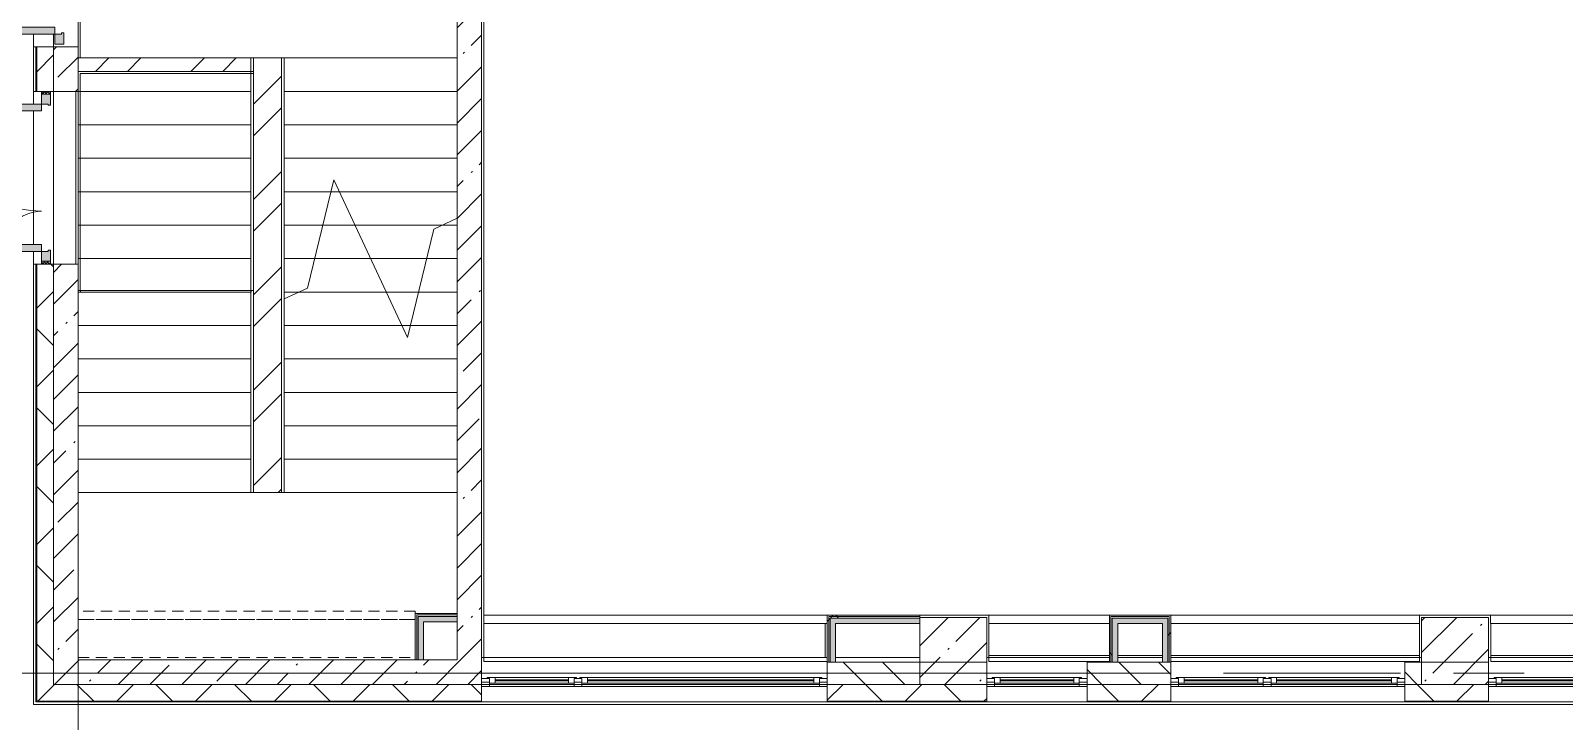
# Model space of a CAD drawing. Header units: millimetres. Extents: x 35840 to 252964, y -8553 to 29000.
# Drawn here: x 125640 to 139395, y -432 to 5765 of the extents above; entities that cross this region are included whole.
import ezdxf

# ---------------------------------------------------------------- set-up
doc = ezdxf.new("R2010")
doc.units = ezdxf.units.MM
doc.linetypes.add('200_ШТРИХ__ш1_п0_6_', pattern=[160, 100, -60])
doc.linetypes.add('Осевая', pattern=[3175, 635, -476.25, 1587.5, -476.25])
for name, color, linetype, lineweight in [('A-DETL-MBND-1', 7, '200_ШТРИХ__ш1_п0_6_', 9), ('A-GLAZ-2', 7, 'Continuous', 5), ('A-WALL', 7, 'Continuous', 9), ('A-WALL-3', 7, 'Continuous', 5), ('I-WALL-4', 7, 'Continuous', 5), ('S-COLS-1', 7, 'Continuous', 5), ('S-STRS-2', 7, 'Continuous', 5), ('S-STRS-MBND-1', 7, 'Continuous', 5), ('Оси', 7, 'Continuous', 9), ('Оси-2', 7, 'Осевая', 9)]:
    doc.layers.add(name, color=color, linetype=linetype, lineweight=lineweight)
for name, color, linetype, lineweight, true_color in [('A-DOOR-4', 7, 'Continuous', 5, 0xaaaaaa), ('A-DOOR-5', 7, 'Continuous', 5, 0xe2e2e2), ('A-DOOR-FRAM-4', 7, 'Continuous', 5, 0xaaaaaa), ('A-FLOR-1', 7, 'Continuous', 5, 0xaaaaaa), ('I-WALL-1', 7, 'Continuous', 9, 0xe7e7e7), ('I-WALL-2', 7, 'Continuous', 5, 0xe7e7e7)]:
    doc.layers.add(name, color=color, linetype=linetype, lineweight=lineweight, true_color=true_color)
pattern_1 = [(45, (125954.3, 0), (-353.5534, 353.5534), []), (135, (125954.3, 0), (-353.5534, -353.5534), [])]
pattern_2 = [(45, (125954.28, 0), (-285.123, 285.123), []), (45, (126239.4, 0), (-285.123, 285.123), [504.031, -100.806, 16.764, -84.042])]
pattern_3 = [(45, (125954.3, 0), (-427.684, 427.684), []), (45, (126239.4, 0), (-427.684, 427.684), [])]
pattern_4 = [(45, (125954.3, 0), (-530.33, 530.33), []), (135, (125954.3, 0), (-530.33, -530.33), [])]

# ---------------------------------------------------------------- blocks, each defined once
blk = doc.blocks.new('120_Окно_СКБ_1Ст - 120_Окно_СКБ_1Ст 900х2500_h_-22445987-1_3_2_птичка')
at = {"layer": 'A-GLAZ-2'}
for p, q in [((-450, -127), (-450, -57)), ((-450, -57), (-380, -57)), ((450, -57), (-450, -57)), ((-380, -127), (-450, -127)), ((-450, -127), (-400, -127)), ((-380, -127), (-400, -127)), ((-400, -127), (-400, -137)), ((-400, -137), (400, -137)), ((400, -137), (-400, -137)), ((-380, -57), (-380, -127)), ((380, -87), (-380, -87)), ((-380, -87), (-380, -127)), ((-330, -137), (-330, -87)), ((-330, -107), (330, -107)), ((330, -117), (-330, -117)), ((330, -137), (330, -87)), ((380, -127), (380, -57)), ((380, -57), (450, -57)), ((380, -127), (380, -87)), ((450, -127), (380, -127)), ((400, -127), (380, -127)), ((400, -127), (450, -127)), ((400, -137), (400, -127)), ((450, -57), (450, -127))]:
    blk.add_line(p, q, dxfattribs=at)
blk = doc.blocks.new('120_Окно_СКБ_2Ст - 120_Окно_СКБ_2Ст 2100х2500 _мал створка справа_-22445857-1_3_2_птичка')
at = {"layer": 'A-GLAZ-2'}
for p, q in [((-1050, -127), (-1050, -57)), ((-1050, -57), (-980, -57)), ((1050, -57), (-1050, -57)), ((-980, -127), (-1050, -127)), ((-1050, -127), (-1000, -127)), ((-980, -127), (-1000, -127)), ((-1000, -127), (-1000, -137)), ((-1000, -137), (170, -137)), ((170, -137), (-1000, -137)), ((-980, -57), (-980, -127)), ((150, -87), (-980, -87)), ((-980, -87), (-980, -127)), ((-930, -137), (-930, -87)), ((-930, -107), (100, -107)), ((100, -117), (-930, -117)), ((100, -137), (100, -87)), ((150, -127), (150, -57)), ((150, -57), (220, -57)), ((150, -127), (150, -87)), ((220, -127), (150, -127)), ((170, -127), (150, -127)), ((170, -127), (200, -127)), ((170, -137), (170, -127)), ((220, -127), (200, -127)), ((200, -127), (200, -137)), ((200, -137), (1000, -137)), ((1000, -137), (200, -137)), ((220, -57), (220, -127)), ((980, -87), (220, -87)), ((220, -87), (220, -127)), ((270, -137), (270, -87)), ((270, -107), (930, -107)), ((930, -117), (270, -117)), ((930, -137), (930, -87)), ((980, -127), (980, -57)), ((980, -57), (1050, -57)), ((980, -127), (980, -87)), ((1050, -127), (980, -127)), ((1000, -127), (980, -127)), ((1000, -127), (1050, -127)), ((1000, -137), (1000, -127)), ((1050, -57), (1050, -127))]:
    blk.add_line(p, q, dxfattribs=at)
blk = doc.blocks.new('120_Окно_СКБ_2Ст - 120_Окно_СКБ_2Ст 2100х2500 _мал створка справа_-V295-1_3_2_птичка')
at = {"layer": 'A-GLAZ-2'}
for p, q in [((-1050, -127), (-1050, -57)), ((-1050, -57), (-980, -57)), ((1050, -57), (-1050, -57)), ((-980, -127), (-1050, -127)), ((-1050, -127), (-1000, -127)), ((-980, -127), (-1000, -127)), ((-1000, -127), (-1000, -137)), ((-1000, -137), (170, -137)), ((170, -137), (-1000, -137)), ((-980, -57), (-980, -127)), ((150, -87), (-980, -87)), ((-980, -87), (-980, -127)), ((-930, -137), (-930, -87)), ((-930, -107), (100, -107)), ((100, -117), (-930, -117)), ((100, -137), (100, -87)), ((150, -127), (150, -57)), ((150, -57), (220, -57)), ((150, -127), (150, -87)), ((220, -127), (150, -127)), ((170, -127), (150, -127)), ((170, -127), (200, -127)), ((170, -137), (170, -127)), ((220, -127), (200, -127)), ((200, -127), (200, -137)), ((200, -137), (1000, -137)), ((1000, -137), (200, -137)), ((220, -57), (220, -127)), ((980, -87), (220, -87)), ((220, -87), (220, -127)), ((270, -137), (270, -87)), ((270, -107), (930, -107)), ((930, -117), (270, -117)), ((930, -137), (930, -87)), ((980, -127), (980, -57)), ((980, -57), (1050, -57)), ((980, -127), (980, -87)), ((1050, -127), (980, -127)), ((1000, -127), (980, -127)), ((1000, -127), (1050, -127)), ((1000, -137), (1000, -127)), ((1050, -57), (1050, -127))]:
    blk.add_line(p, q, dxfattribs=at)
blk = doc.blocks.new('120_Окно_СКБ_2Ст - 120_Окно_СКБ_2Ст 3100х2500 _мал_створка слева_-V311-1_3_2_птичка')
at = {"layer": 'A-GLAZ-2'}
for p, q in [((-1550, -127), (-1550, -57)), ((-1550, -57), (-1480, -57)), ((1550, -57), (-1550, -57)), ((-1480, -127), (-1550, -127)), ((-1550, -127), (-1500, -127)), ((-1480, -127), (-1500, -127)), ((-1500, -127), (-1500, -137)), ((-1500, -137), (670, -137)), ((670, -137), (-1500, -137)), ((-1480, -57), (-1480, -127)), ((650, -87), (-1480, -87)), ((-1480, -87), (-1480, -127)), ((-1430, -137), (-1430, -87)), ((-1430, -107), (600, -107)), ((600, -117), (-1430, -117)), ((600, -137), (600, -87)), ((650, -127), (650, -57)), ((650, -57), (720, -57)), ((650, -127), (650, -87)), ((720, -127), (650, -127)), ((670, -127), (650, -127)), ((670, -127), (700, -127)), ((670, -137), (670, -127)), ((720, -127), (700, -127)), ((700, -127), (700, -137)), ((700, -137), (1500, -137)), ((1500, -137), (700, -137)), ((720, -57), (720, -127)), ((1480, -87), (720, -87)), ((720, -87), (720, -127)), ((770, -137), (770, -87)), ((770, -107), (1430, -107)), ((1430, -117), (770, -117)), ((1430, -137), (1430, -87)), ((1480, -127), (1480, -57)), ((1480, -57), (1550, -57)), ((1480, -127), (1480, -87)), ((1550, -127), (1480, -127)), ((1500, -127), (1480, -127)), ((1500, -127), (1550, -127)), ((1500, -137), (1500, -127)), ((1550, -57), (1550, -127))]:
    blk.add_line(p, q, dxfattribs=at)
blk = doc.blocks.new('110_Дверь_СКБ_2Ст_Наружная - ДН-1_л__ Двухстворчатая 1350 х3200 _ЛК_ в свету с верхним остеклением 2-22796854-1_3_2_птичка')
at = {"layer": 'A-DOOR-5'}
for points in [[(-715.5, 101), (-715.5, -91), (-655.5, -91), (-655.5, 869), (-715.5, 869)], [(694.5, -79), (694.5, -91), (754.5, -91), (754.5, 419), (694.5, 419), (694.5, -12.6)]]:
    blk.add_hatch(color=256, dxfattribs=at).paths.add_polyline_path(points)
h = blk.add_hatch(color=256, dxfattribs=at)
h.paths.add_polyline_path([(-805.5, -171), (-705.5, -171), (-705.5, -151), (-715.5, -151), (-715.5, -91), (-805.5, -91)])
h.paths.add_polyline_path([(744.5, -171), (844.5, -171), (844.5, -91), (754.5, -91), (754.5, -151), (744.5, -151)])
at = {"layer": 'A-DOOR-4'}
for p, q in [((-715.5, 869), (-715.5, -91)), ((-655.5, 869), (-715.5, 869)), ((-655.5, -91), (-655.5, 869)), ((754.5, 419), (694.5, 419)), ((694.5, 419), (694.5, -91)), ((754.5, -91), (754.5, 419)), ((-715.5, -91), (-655.5, -91)), ((694.5, -91), (754.5, -91))]:
    blk.add_line(p, q, dxfattribs=at)
for centre, radius, start, end in [((-715.5, -91), 960, 0, 90), ((754.5, -91), 510, 90, 180)]:
    blk.add_arc(centre, radius, start, end, dxfattribs=at)
at = {"layer": 'A-DOOR-FRAM-4'}
for p, q in [((-715.5, -91), (-805.5, -91)), ((-805.5, -91), (-805.5, -171)), ((-715.5, -151), (-715.5, -91)), ((754.5, -91), (754.5, -151)), ((844.5, -91), (754.5, -91)), ((844.5, -171), (844.5, -91)), ((-805.5, -171), (-705.5, -171)), ((-705.5, -151), (-715.5, -151)), ((-705.5, -171), (-705.5, -151)), ((754.5, -151), (744.5, -151)), ((744.5, -151), (744.5, -171)), ((744.5, -171), (844.5, -171))]:
    blk.add_line(p, q, dxfattribs=at)
blk = doc.blocks.new('110_Дверь_СКБ_2Ст_Наружная - ДН-3_л__ Двухстворчатая 1200 х3200 из подвала EI30-23666533-1_3_2_птичка')
at = {"layer": 'A-DOOR-4'}
h = blk.add_hatch(dxfattribs=at)
h.set_pattern_fill('FP_181', color=256, style=0, pattern_type=2)
h.set_pattern_definition([(135, (1526.41, 143.685), (-14.14214, -14.14214), []), (225, (1526.41, 143.685), (14.14214, -14.14214), [])])
h.paths.add_polyline_path([(770, -48), (772, -51), (795, -51), (795, 29), (770, 29), (770, -31)])
at = {"layer": 'A-DOOR-5'}
for points in [[(620, 989), (620, 29), (680, 29), (680, 989)], [(-641, 71), (-641, 29), (-580, 29), (-580, 389), (-641, 389), (-641, 79)]]:
    blk.add_hatch(color=256, dxfattribs=at).paths.add_polyline_path(points)
h = blk.add_hatch(color=256, dxfattribs=at)
h.paths.add_polyline_path([(-730, 29), (-730, -51), (-630, -51), (-630, -31), (-641, -31), (-641, 29)])
h.paths.add_polyline_path([(670, -51), (770, -48), (770, 29), (680, 29), (680, -31), (670, -31)])
at = {"layer": 'A-DOOR-FRAM-4'}
h = blk.add_hatch(dxfattribs=at)
h.set_pattern_fill('FP_182', color=256, style=0, pattern_type=2)
h.set_pattern_definition([(45, (-596.384, 143.685), (-14.1421, 14.1421), []), (135, (-596.384, 143.685), (-14.1421, -14.1421), [])])
h.paths.add_polyline_path([(-755, 29), (-755, -51), (-730, -51), (-730, 29)])
at = {"layer": 'A-DOOR-4'}
for p, q in [((680, 989), (620, 989)), ((620, 989), (620, 29)), ((680, 29), (680, 989)), ((-641, 389), (-641, 29)), ((-580, 389), (-641, 389)), ((-580, 29), (-580, 389)), ((-641, 29), (-580, 29)), ((620, 29), (680, 29))]:
    blk.add_line(p, q, dxfattribs=at)
for centre, radius, start, end in [((680, 29), 960, 90, 180), ((-641, 29), 360, 0, 90)]:
    blk.add_arc(centre, radius, start, end, dxfattribs=at)
at = {"layer": 'A-DOOR-FRAM-4'}
for p, q in [((-730, 29), (-755, 29)), ((-755, 29), (-755, -51)), ((-641, 29), (-730, 29)), ((-730, 29), (-730, -51)), ((-730, -51), (-730, 29)), ((-641, -31), (-641, 29)), ((680, 29), (680, -31)), ((770, 29), (680, 29)), ((770, -51), (770, 29)), ((795, 29), (770, 29)), ((770, 29), (770, -51)), ((795, -51), (795, 29)), ((-755, -51), (-730, -51)), ((-730, -51), (-630, -51)), ((-630, -31), (-641, -31)), ((-630, -51), (-630, -31)), ((680, -31), (670, -31)), ((670, -31), (670, -51)), ((670, -51), (770, -51)), ((770, -51), (795, -51))]:
    blk.add_line(p, q, dxfattribs=at)
blk = doc.blocks.new('Зашивка приборов отопления18 - Зашивка приборов отопления-33281779-1_3_2_птичка')
at = {"layer": 'A-WALL-3'}
for p, q in [((12140, 520), (9910, 520)), ((12140, 445), (9910, 445)), ((9910, 445), (12140, 445)), ((12140, 445), (12140, 520)), ((12140, 105), (12140, 445)), ((9910, 105), (12140, 105))]:
    blk.add_line(p, q, dxfattribs=at)
blk = doc.blocks.new('Зашивка приборов отопления16 - Зашивка приборов отопления-33282046-1_3_2_птичка')
at = {"layer": 'A-WALL-3'}
for p, q in [((10990, 520), (9910, 520)), ((9910, 520), (9910, 445)), ((10990, 445), (9910, 445)), ((9910, 445), (9910, 105)), ((9910, 445), (10990, 445)), ((9910, 105), (10990, 105))]:
    blk.add_line(p, q, dxfattribs=at)
blk = doc.blocks.new('Зашивка приборов отопления17 - Зашивка приборов отопления-33282118-1_3_2_птичка')
at = {"layer": 'A-WALL-3'}
for p, q in [((10990, 520), (7910, 520)), ((7910, 520), (7910, 445)), ((10990, 445), (7910, 445)), ((7910, 445), (7910, 105)), ((7910, 445), (10990, 445)), ((7910, 105), (10990, 105))]:
    blk.add_line(p, q, dxfattribs=at)
blk = doc.blocks.new('Зашивка приборов отопления19 - Зашивка приборов отопления-33282289-1_3_2_птичка')
at = {"layer": 'A-WALL-3'}
for p, q in [((12140, 520), (10059, 520)), ((10059, 520), (10059, 445)), ((10059, 445), (12140, 445)), ((12140, 445), (10061, 445)), ((10061, 445), (10061, 105)), ((10061, 105), (12140, 105))]:
    blk.add_line(p, q, dxfattribs=at)
blk = doc.blocks.new('Зашивка приборов отопления45 - Зашивка приборов отопления-33465879-1_3_2_птичка')
at = {"layer": 'A-DETL-MBND-1'}
for p, q in [((3135, 556), (110, 556)), ((3135, 535), (3135, 556)), ((3135, 481), (110, 481)), ((110, 481), (3135, 481)), ((110, 141), (3135, 141))]:
    blk.add_line(p, q, dxfattribs=at)

msp = doc.modelspace()

# ---------------------------------------------------------------- hatches: boundary and pattern name
at = {"layer": 'A-WALL-3'}
h = msp.add_hatch(dxfattribs=at)
h.set_pattern_fill('FP_107', color=256, style=0, pattern_type=2)
h.set_pattern_definition(pattern_1)
h.paths.add_polyline_path([(125844.3, -100), (125844.3, 3670), (125694.3, 3670), (125694.3, -100)])
h.paths.add_polyline_path([(125816.3, 5220), (125844.3, 5220), (125844.3, 5620), (125694.3, 5620), (125694.3, 5220), (125736.3, 5220)])
h.paths.add_polyline_path([(125694.3, 7320), (125844.3, 7320), (125844.3, 8520), (125694.3, 8520), (125694.3, 7543.1)])
h.paths.add_polyline_path([(125754.9, 10820), (125844.3, 10820), (125844.3, 12220), (125694.3, 12220), (125694.3, 10820)])
h.paths.add_polyline_path([(125844.3, 13120), (125843.7, 15350), (125694.3, 15350), (125694.3, 13120), (125800, 13120)])
h = msp.add_hatch(dxfattribs=at)
h.set_pattern_fill('FP_99', color=256, style=0, pattern_type=2)
h.set_pattern_definition([(135, (125954.28, 0), (-176.7767, -176.7767), [])])
h.paths.add_polyline_path([(132784.3, -100), (133614.3, -100), (133614.3, 100), (132784.3, 100), (132784.3, -80)])
h.paths.add_polyline_path([(147864.3, -100), (147864.3, 100), (147564.3, 100), (147564.3, -100)])
h.paths.add_polyline_path([(153264.3, -100), (154264, -100), (154264, 100), (153264.3, 100), (153264.3, -80)])
h.paths.add_polyline_path([(135114, -100), (135864.3, -100), (135864.3, 100), (135114, 100), (135114, -80)])
h.paths.add_polyline_path([(138114.3, -100), (138114.3, 100), (137964.3, 100), (137964.3, -100), (138094.3, -100)])
h.paths.add_polyline_path([(146444.3, -100), (146664.3, -100), (146664.3, 100), (145314.3, 100), (145314.3, -100), (145350.5, -100)])
h.paths.add_polyline_path([(152364.3, -100), (152364.3, 100), (152114.3, 100), (152114.3, -100)])
h.paths.add_polyline_path([(141564.3, -100), (141564.3, 100), (140814.3, 100), (140814.3, -100)])
h.paths.add_polyline_path([(148589.3, -100), (148589.3, 100), (148464.3, 100), (148464.3, -100)])
h.paths.add_polyline_path([(151389.3, -100), (151514.3, -100), (151514.3, 100), (151389.3, 100), (151389.3, -80)])
h.paths.add_polyline_path([(142464.3, -100), (142614.3, -94.4), (142614.3, 100), (142464.3, 100), (142464.3, -80)])
h = msp.add_hatch(dxfattribs=at)
h.set_pattern_fill('FP_107', color=256, style=0, pattern_type=2)
h.set_pattern_definition(pattern_1)
h.paths.add_polyline_path([(164345.3, -250), (164345.3, -100), (163944.3, -100), (163944.3, -250)])
h.paths.add_polyline_path([(159824.3, -250), (159824.3, -100), (158964.3, -100), (158964.3, -250)])
h.paths.add_polyline_path([(156164.3, -250), (156164.3, -100), (155164, -100), (155164, -250), (155574.9, -250)])
h.paths.add_polyline_path([(161924.3, -250), (163044.3, -250), (163044.3, -100), (161924.3, -100), (161924.3, -190.3)])
h.paths.add_polyline_path([(154264, -250), (154264, -100), (153264.3, -100), (153264.3, -250)])
h.paths.add_polyline_path([(147564.3, -250), (148589.3, -250), (148589.3, -100), (147564.3, -100), (147564.3, -226)])
h.paths.add_polyline_path([(145350.5, -250), (146664.3, -250), (146664.3, -100), (145314.3, -100), (145314.3, -250)])
h.paths.add_polyline_path([(143214.3, -250), (143214.3, -100), (142464.3, -100), (142464.3, -250), (142562, -250)])
h.paths.add_polyline_path([(141564.3, -250), (141564.3, -100), (140814.3, -100), (140814.3, -250)])
h.paths.add_polyline_path([(152364.3, -250), (152364.3, -100), (151389.3, -100), (151389.3, -250), (151856.9, -250)])
h.paths.add_polyline_path([(137964.3, -250), (138714.3, -248), (138714.3, -100), (137964.3, -100), (137964.3, -249.9)])
h.paths.add_polyline_path([(135864.3, -250), (135864.3, -100), (135114, -100), (135114, -250), (135126.1, -250)])
h.paths.add_polyline_path([(134214, -250), (134214, -100), (132784.3, -100), (132784.3, -250), (134196.6, -250)])
h.paths.add_polyline_path([(125694.3, -250), (129684.3, -250), (129684.3, -100), (125694.3, -100), (125694.3, -210)])
at = {"layer": 'I-WALL-1'}
for points in [[(129114.3, 460), (129464.3, 460), (129464.3, 510), (129114.3, 510), (129114.3, 481)], [(129114.3, 120), (129164.3, 125.5), (129164.3, 460), (129114.3, 458.7), (129114.3, 121.8)], [(132809.3, 100), (132859.3, 100), (132859.3, 495), (132809.3, 495), (132809.3, 120)], [(135389, 445), (135789.3, 445), (135789.3, 495), (135339, 495), (135339, 445)], [(135389, 100), (135389, 445), (135339, 445), (135339, 100)], [(135839.3, 100), (135839.3, 495), (135789.3, 495), (135789.3, 100)]]:
    msp.add_hatch(color=256, dxfattribs=at).paths.add_polyline_path(points)
at = {"layer": 'I-WALL-2'}
msp.add_hatch(color=256, dxfattribs=at).paths.add_polyline_path([(132859.3, 445), (133614.3, 445), (133614.3, 495), (132859.3, 495)])
at = {"layer": 'I-WALL-4'}
h = msp.add_hatch(dxfattribs=at)
h.set_pattern_fill('FP_100', color=256, style=0, pattern_type=2)
h.set_pattern_definition(pattern_2)
h.paths.add_polyline_path([(125844.3, -100), (126064.3, -100), (126064.3, 3670), (125844.3, 3670), (125844.3, 1794.3)])
h.paths.add_polyline_path([(125844.3, 5220), (126064.3, 5220), (126064.3, 5620), (125844.3, 5620), (125844.3, 5400)])
h.paths.add_polyline_path([(125844.3, 7320), (126064.3, 7320), (126064.3, 7900), (125844.3, 7900), (125844.3, 7543.1)])
h = msp.add_hatch(dxfattribs=at)
h.set_pattern_fill('FP_100', color=256, style=0, pattern_type=2)
h.set_pattern_definition(pattern_2)
h.paths.add_polyline_path([(129684.3, 120), (129684.3, 7900), (129464.3, 7900), (129464.3, 120), (129618, 120)])
h = msp.add_hatch(dxfattribs=at)
h.set_pattern_fill('FP_132', color=256, style=0, pattern_type=2)
h.set_pattern_definition(pattern_3)
h.paths.add_polyline_path([(126084.3, 5400), (127639.3, 5400), (127639.3, 5520), (126064.3, 5520), (126064.3, 5400)])
h = msp.add_hatch(dxfattribs=at)
h.set_pattern_fill('FP_132', color=256, style=0, pattern_type=2)
h.set_pattern_definition(pattern_3)
h.paths.add_polyline_path([(127889.3, 1620), (127889.3, 5520), (127639.3, 5520), (127639.3, 1620)])
h = msp.add_hatch(dxfattribs=at)
h.set_pattern_fill('FP_197', color=256, style=0, pattern_type=2)
h.set_pattern_definition(pattern_4)
h.paths.add_polyline_path([(132784.3, 100), (132796.8, 100), (132796.8, 520), (132784.3, 520), (132784.3, 120)])
h = msp.add_hatch(dxfattribs=at)
h.set_pattern_fill('FP_197', color=256, style=0, pattern_type=2)
h.set_pattern_definition(pattern_4)
h.paths.add_polyline_path([(132796.8, 507.5), (133614.3, 507.5), (133614.3, 520), (132796.8, 520)])
h = msp.add_hatch(dxfattribs=at)
h.set_pattern_fill('FP_197', color=256, style=0, pattern_type=2)
h.set_pattern_definition(pattern_4)
h.paths.add_polyline_path([(132796.8, 100), (132809.3, 100), (132809.3, 507.5), (132796.8, 507.5), (132796.8, 120)])
h = msp.add_hatch(dxfattribs=at)
h.set_pattern_fill('FP_197', color=256, style=0, pattern_type=2)
h.set_pattern_definition(pattern_4)
h.paths.add_polyline_path([(133267.1, 495), (133614.3, 500), (133614.3, 507.5), (132809.3, 507.5), (132809.3, 495), (132866.5, 495)])
h = msp.add_hatch(dxfattribs=at)
h.set_pattern_fill('FP_197', color=256, style=0, pattern_type=2)
h.set_pattern_definition(pattern_4)
h.paths.add_polyline_path([(135326.5, 100), (135326.5, 507.5), (135314, 507.2), (135314, 100)])
h = msp.add_hatch(dxfattribs=at)
h.set_pattern_fill('FP_197', color=256, style=0, pattern_type=2)
h.set_pattern_definition(pattern_4)
h.paths.add_polyline_path([(135339, 100), (135339, 495), (135326.5, 494.7), (135326.5, 100)])
h = msp.add_hatch(dxfattribs=at)
h.set_pattern_fill('FP_197', color=256, style=0, pattern_type=2)
h.set_pattern_definition(pattern_4)
h.paths.add_polyline_path([(135851.8, 100), (135851.8, 507.5), (135839.3, 507.5), (135839.3, 100)])
h = msp.add_hatch(dxfattribs=at)
h.set_pattern_fill('FP_197', color=256, style=0, pattern_type=2)
h.set_pattern_definition(pattern_4)
h.paths.add_polyline_path([(135864.3, 100), (135864.3, 520), (135851.8, 520), (135851.8, 100)])
h = msp.add_hatch(dxfattribs=at)
h.set_pattern_fill('FP_100', color=256, style=0, pattern_type=2)
h.set_pattern_definition(pattern_2)
h.paths.add_polyline_path([(127914.3, -100), (129684.3, -100), (129684.3, 120), (126064.3, 120), (126064.3, -100), (127614.3, -100)])
at = {"layer": 'S-COLS-1'}
h = msp.add_hatch(dxfattribs=at)
h.set_pattern_fill('FP_100', color=256, style=0, pattern_type=2)
h.set_pattern_definition(pattern_2)
h.paths.add_polyline_path([(134196.6, -100), (134214.3, -100), (134214.3, 500), (133614.3, 500), (133614.3, -100)])
h = msp.add_hatch(dxfattribs=at)
h.set_pattern_fill('FP_100', color=256, style=0, pattern_type=2)
h.set_pattern_definition(pattern_2)
h.paths.add_polyline_path([(138114.3, -100), (138714.3, -100), (138714.3, 500), (138114.3, 500), (138114.3, -80)])

# ---------------------------------------------------------------- linework, layer by layer
at = {"layer": 'A-FLOR-1'}
for p, q in [((126084.3, 7660), (126084.3, 5520)), ((129704.3, 7693), (129704.3, 520)), ((127889.3, 5520), (127914.3, 5520)), ((127639.3, 5379.5), (126084.8, 5379.5)), ((126084.8, 5379.5), (126084.8, 3435)), ((126044.3, 5220), (126044.3, 3670)), ((126064.3, 3435), (127639.3, 3435)), ((129704.3, 445), (129704.3, 140)), ((132764.3, 445), (129704.3, 445)), ((132764.3, 140), (132764.3, 445)), ((133614.3, 520), (134234, 520)), ((134234, 445), (134234, 159.9)), ((135314, 445), (134234, 445)), ((138094.3, 445), (135864.3, 445)), ((138094.3, 520), (138732.8, 520)), ((138094.3, 159.9), (138094.3, 445)), ((138734.3, 445), (138734.3, 140)), ((140814.3, 445), (138734.3, 445)), ((134234, 159.9), (135314, 159.9)), ((135389, 159.9), (135789.3, 159.9)), ((135864.3, 159.9), (138094.3, 159.9)), ((138734.3, 160.3), (140814.3, 160.3))]:
    msp.add_line(p, q, dxfattribs=at)
at = {"layer": 'A-WALL'}
for p, q in [((125691.3, 5620), (125691.3, 5220)), ((125694.3, 5620), (125694.3, 5220)), ((125844.3, 5220), (125844.3, 5620)), ((126064.3, 5520), (126064.3, 5400)), ((127639.3, 5400), (127639.3, 5520)), ((125691.3, 3670), (125691.3, -253)), ((125694.3, 3670), (125694.3, -250)), ((125844.3, -100), (125844.3, 3670)), ((129101.8, 522.5), (129464.3, 522.5)), ((129101.8, 120), (129101.8, 522.5)), ((129114.3, 510), (129464.3, 510)), ((129114.3, 120), (129114.3, 510)), ((129464.3, 460), (129464.3, 535)), ((132796.8, 100), (132796.8, 507.5)), ((133614.3, 507.5), (132796.8, 507.5)), ((132809.3, 100), (132809.3, 495)), ((133614.3, 495), (132809.3, 495)), ((135326.5, 507.5), (135851.8, 507.5)), ((135326.5, 100), (135326.5, 507.5)), ((135339, 495), (135839.3, 495)), ((135339, 100), (135339, 495)), ((135839.3, 495), (135839.3, 100)), ((135851.8, 507.5), (135851.8, 100)), ((129089.3, 120), (129164.3, 120)), ((134214, -100), (132784.3, -100)), ((135864.3, -100), (135114, -100)), ((138714.3, -100), (137964.3, -100)), ((125691.3, -253), (129684.3, -253)), ((125694.3, -250), (129684.3, -250)), ((132784.3, -250), (134214, -250)), ((132784.3, -253), (134214, -253)), ((135114, -250), (135864.3, -250)), ((135114, -253), (135864.3, -253)), ((137964.3, -250), (138714.3, -250)), ((137964.3, -253), (138714.3, -253))]:
    msp.add_line(p, q, dxfattribs=at)
at = {"layer": 'A-WALL-3'}
for p, q in [((125664.3, 5105), (125664.3, 5735)), ((125844.3, 5735), (125844.3, 5620)), ((125844.3, 5620), (125664.3, 5620)), ((125686.3, 5620), (125686.3, 5220)), ((125664.3, 5220), (125736.3, 5220)), ((125816.3, 5220), (125844.3, 5220)), ((125844.3, 5220), (125844.3, 3670)), ((125664.3, 3845), (125664.3, 5045)), ((125664.3, -280), (125664.3, 3785)), ((125736.3, 3670), (125664.3, 3670)), ((125686.3, 3670), (125686.3, -258)), ((125844.3, 3670), (125816.3, 3670)), ((132784.3, 100), (132784.3, -258)), ((134214, 100), (132859.3, 100)), ((134214, -258), (134214, 100)), ((135789.3, 100), (135114, 100)), ((135114, 100), (135114, -258)), ((135864.3, -258), (135864.3, 100)), ((138714.3, 100), (137964.3, 100)), ((137964.3, 100), (137964.3, -258)), ((138714.3, -258), (138714.3, 100)), ((132784.3, -100), (129684.3, -100)), ((129684.3, -258), (129684.3, -100)), ((134214.3, -100), (135114, -100)), ((135864.3, -100), (137964.3, -100)), ((138714.3, -100), (140814.3, -100)), ((135114, -258), (125686.3, -258)), ((135114, -258), (147564.3, -258)), ((198234.3, -280), (125664.3, -280))]:
    msp.add_line(p, q, dxfattribs=at)
at = {"layer": 'I-WALL-4'}
for p, q in [((129684.3, -100), (129684.3, 7900)), ((126064.3, 7680), (126064.3, 5520)), ((129464.3, 7680), (129464.3, 535)), ((125844.3, 5620), (125844.3, 5735)), ((126064.3, 5620), (125844.3, 5620)), ((127889.3, 5520), (126064.3, 5520)), ((127889.3, 1620), (127889.3, 5520)), ((126064.3, 120), (126064.3, 5400)), ((126064.3, 5400), (127639.3, 5400)), ((127639.3, 5400), (127639.3, 1620)), ((125844.3, 5220), (126064.3, 5220)), ((125844.3, 3670), (125844.3, 5220)), ((126064.3, 3670), (125844.3, 3670)), ((127639.3, 1620), (127889.3, 1620)), ((129464.3, 535), (129089.3, 535)), ((129089.3, 535), (129089.3, 120)), ((129164.3, 460), (129464.3, 460)), ((129164.3, 120), (129164.3, 460)), ((129464.3, 460), (129464.3, 120)), ((132784.3, 520), (132784.3, 100)), ((133614.3, 520), (132784.3, 520)), ((132859.3, 100), (132859.3, 445)), ((132859.3, 445), (133614.3, 445)), ((133614.3, 445), (133614.3, 520)), ((135864.3, 520), (135314, 520)), ((135314, 520), (135314, 100)), ((135389, 445), (135789.3, 445)), ((135389, 100), (135389, 445)), ((135789.3, 445), (135789.3, 100)), ((135864.3, 100), (135864.3, 520)), ((129684.3, 140), (132784.3, 140)), ((132859.3, 140), (133614.3, 140)), ((134214.3, 140), (135314, 140)), ((135389, 140), (135789.3, 140)), ((135864.3, 140), (138114.3, 140)), ((138714.3, 140), (140814.3, 140)), ((129089.3, 120), (126064.3, 120)), ((129464.3, 120), (129164.3, 120)), ((132784.3, 100), (132859.3, 100)), ((135789.3, 100), (135864.3, 100)), ((125844.3, -100), (129684.3, -100)), ((129754.3, -80), (129684.3, -80)), ((130584.3, -80), (130514.3, -80)), ((132784.3, -80), (132714.3, -80)), ((134284, -80), (134214.3, -80)), ((135114, -80), (135044, -80)), ((135934.3, -80), (135864.3, -80)), ((136764.3, -80), (136694.3, -80)), ((137964.3, -80), (137894.3, -80)), ((138784.3, -80), (138714.3, -80))]:
    msp.add_line(p, q, dxfattribs=at)
at = {"layer": 'S-COLS-1'}
for p, q in [((134214.3, 500), (133614.3, 500)), ((133614.3, 500), (133614.3, -100)), ((134214.3, -100), (134214.3, 500)), ((138714.3, 500), (138114.3, 500)), ((138114.3, 500), (138114.3, -100)), ((138714.3, -100), (138714.3, 500)), ((133614.3, -100), (134214.3, -100)), ((138114.3, -100), (138714.3, -100))]:
    msp.add_line(p, q, dxfattribs=at)
at = {"layer": 'S-STRS-2'}
for p, q in [((129464.3, 5520), (127914.3, 5520)), ((127914.3, 5520), (127914.3, 5220)), ((129464.3, 5520), (127914.3, 5520)), ((127914.3, 5220), (127914.3, 4920)), ((129464.3, 5220), (127914.3, 5220)), ((129464.3, 5220), (127914.3, 5220)), ((127914.3, 4920), (127914.3, 4620)), ((129464.3, 4920), (127914.3, 4920)), ((129464.3, 4920), (127914.3, 4920)), ((127914.3, 4620), (127914.3, 4320)), ((129464.3, 4620), (127914.3, 4620)), ((129464.3, 4620), (127914.3, 4620)), ((127914.3, 4320), (127914.3, 4020)), ((128332.8, 4320), (127914.3, 4320)), ((128332.8, 4320), (127914.3, 4320)), ((128409.5, 4320), (128332.8, 4320)), ((128409.5, 4320), (128332.8, 4320)), ((129464.3, 4320), (128409.5, 4320)), ((129464.3, 4320), (128409.5, 4320)), ((127914.3, 4020), (127914.3, 3720)), ((128259.9, 4020), (127914.3, 4020)), ((128259.9, 4020), (127914.3, 4020)), ((128549.4, 4020), (128259.9, 4020)), ((128549.4, 4020), (128259.9, 4020)), ((129332.6, 4020), (128549.4, 4020)), ((129332.6, 4020), (128549.4, 4020)), ((129464.3, 4020), (129332.6, 4020)), ((129464.3, 4020), (129332.6, 4020)), ((127914.3, 3720), (127914.3, 3420)), ((128187, 3720), (127914.3, 3720)), ((128187, 3720), (127914.3, 3720)), ((128689.3, 3720), (128187, 3720)), ((128689.3, 3720), (128187, 3720)), ((129191.5, 3720), (128689.3, 3720)), ((129191.5, 3720), (128689.3, 3720)), ((129464.3, 3720), (129191.5, 3720)), ((129464.3, 3720), (129191.5, 3720)), ((126064.3, 3420), (127614.3, 3420)), ((126064.3, 3420), (127614.3, 3420)), ((126085.3, 3435), (126085.3, 3420)), ((127614.3, 3420), (127618.3, 3420)), ((127614.3, 3120), (127614.3, 3420)), ((127618.3, 3420), (127618.3, 3435)), ((127914.3, 3420), (127914.3, 3358.6)), ((128045.9, 3420), (127914.3, 3420)), ((128045.9, 3420), (127914.3, 3420)), ((127914.3, 3358.6), (127914.3, 3120)), ((128829.2, 3420), (128045.9, 3420)), ((128829.2, 3420), (128045.9, 3420)), ((129118.6, 3420), (128829.2, 3420)), ((129118.6, 3420), (128829.2, 3420)), ((129464.3, 3420), (129118.6, 3420)), ((129464.3, 3420), (129118.6, 3420)), ((126064.3, 3120), (127614.3, 3120)), ((126064.3, 3120), (127614.3, 3120)), ((127614.3, 2820), (127614.3, 3120)), ((127914.3, 3120), (127914.3, 2820)), ((128969.1, 3120), (127914.3, 3120)), ((128969.1, 3120), (127914.3, 3120)), ((129045.7, 3120), (128969.1, 3120)), ((129045.7, 3120), (128969.1, 3120)), ((129464.3, 3120), (129045.7, 3120)), ((129464.3, 3120), (129045.7, 3120)), ((126064.3, 2820), (127614.3, 2820)), ((126064.3, 2820), (127614.3, 2820)), ((127614.3, 2520), (127614.3, 2820)), ((127914.3, 2820), (127914.3, 2520)), ((129464.3, 2820), (127914.3, 2820)), ((129464.3, 2820), (127914.3, 2820)), ((126064.3, 2520), (127614.3, 2520)), ((126064.3, 2520), (127614.3, 2520)), ((127614.3, 2220), (127614.3, 2520)), ((127914.3, 2520), (127914.3, 2220)), ((129464.3, 2520), (127914.3, 2520)), ((129464.3, 2520), (127914.3, 2520)), ((126064.3, 2220), (127614.3, 2220)), ((126064.3, 2220), (127614.3, 2220)), ((127614.3, 1920), (127614.3, 2220)), ((127914.3, 2220), (127914.3, 1920)), ((129464.3, 2220), (127914.3, 2220)), ((129464.3, 2220), (127914.3, 2220)), ((126064.3, 1920), (127614.3, 1920)), ((126064.3, 1920), (127614.3, 1920)), ((127614.3, 1620), (127614.3, 1920)), ((127914.3, 1920), (127914.3, 1620)), ((129464.3, 1920), (127914.3, 1920)), ((129464.3, 1920), (127914.3, 1920)), ((126064.3, 1620), (127614.3, 1620)), ((126064.3, 1620), (127614.3, 1620)), ((127639.3, 1620), (127614.3, 1620)), ((127914.3, 1620), (127889.3, 1620)), ((129464.3, 1620), (127914.3, 1620)), ((129464.3, 1620), (127914.3, 1620))]:
    msp.add_line(p, q, dxfattribs=at)
at = {"layer": 'S-STRS-MBND-1'}
for p, q in [((126064.3, 5520), (127614.3, 5520)), ((126064.3, 1620), (126064.3, 5520)), ((127614.3, 1620), (127614.3, 5520)), ((126064.3, 5220), (127614.3, 5220)), ((126064.3, 5220), (127614.3, 5220)), ((126064.3, 4920), (127614.3, 4920)), ((126064.3, 4920), (127614.3, 4920)), ((126064.3, 4620), (127614.3, 4620)), ((126064.3, 4620), (127614.3, 4620)), ((128122.8, 3455.9), (128359.1, 4428.1)), ((128359.1, 4428.1), (129019.4, 3011.9)), ((126064.3, 4320), (127614.3, 4320)), ((126064.3, 4320), (127614.3, 4320)), ((128409.5, 4320), (128332.8, 4320)), ((128409.5, 4320), (128332.8, 4320)), ((126064.3, 4020), (127614.3, 4020)), ((126064.3, 4020), (127614.3, 4020)), ((128549.4, 4020), (128259.9, 4020)), ((128549.4, 4020), (128259.9, 4020)), ((129255.7, 3984.1), (129464.3, 4081.4)), ((129464.3, 4020), (129332.6, 4020)), ((129464.3, 4020), (129332.6, 4020)), ((129019.4, 3011.9), (129255.7, 3984.1)), ((126064.3, 3720), (127614.3, 3720)), ((126064.3, 3720), (127614.3, 3720)), ((128689.3, 3720), (128187, 3720)), ((128689.3, 3720), (128187, 3720)), ((129464.3, 3720), (129191.5, 3720)), ((129464.3, 3720), (129191.5, 3720)), ((127914.3, 3358.6), (128122.8, 3455.9)), ((126064.3, 3420), (127614.3, 3420)), ((126064.3, 3420), (127614.3, 3420)), ((127914.3, 3358.6), (127914.3, 1620)), ((128829.2, 3420), (128045.9, 3420)), ((128829.2, 3420), (128045.9, 3420)), ((129464.3, 3420), (129118.6, 3420)), ((129464.3, 3420), (129118.6, 3420)), ((129464.3, 3420), (129464.3, 1620)), ((126064.3, 3120), (127614.3, 3120)), ((126064.3, 3120), (127614.3, 3120)), ((128969.1, 3120), (127914.3, 3120)), ((128969.1, 3120), (127914.3, 3120)), ((129464.3, 3120), (129045.7, 3120)), ((129464.3, 3120), (129045.7, 3120)), ((126064.3, 2820), (127614.3, 2820)), ((126064.3, 2820), (127614.3, 2820)), ((129464.3, 2820), (127914.3, 2820)), ((129464.3, 2820), (127914.3, 2820)), ((126064.3, 2520), (127614.3, 2520)), ((126064.3, 2520), (127614.3, 2520)), ((129464.3, 2520), (127914.3, 2520)), ((129464.3, 2520), (127914.3, 2520)), ((126064.3, 2220), (127614.3, 2220)), ((126064.3, 2220), (127614.3, 2220)), ((129464.3, 2220), (127914.3, 2220)), ((129464.3, 2220), (127914.3, 2220)), ((126064.3, 1920), (127614.3, 1920)), ((126064.3, 1920), (127614.3, 1920)), ((129464.3, 1920), (127914.3, 1920)), ((129464.3, 1920), (127914.3, 1920)), ((126064.3, 1620), (126064.3, 120)), ((126064.3, 1620), (127614.3, 1620)), ((126064.3, 1620), (127614.3, 1620)), ((127914.3, 1620), (127614.3, 1620)), ((129464.3, 1620), (127914.3, 1620)), ((129464.3, 1620), (127914.3, 1620)), ((129464.3, 120), (129464.3, 1620)), ((126064.3, 120), (129464.3, 120))]:
    msp.add_line(p, q, dxfattribs=at)
at = {"layer": 'Оси'}
for p, q in [((126064.3, 5439), (126064.3, 15380)), ((126064.3, -4552.8), (126064.3, 5388.2)), ((122725.5, 0), (135225.5, 0))]:
    msp.add_line(p, q, dxfattribs=at)
at = {"layer": 'Оси-2'}
for p, q in [((126064.3, 5388.2), (126064.3, 5439)), ((135225.5, 0), (152214.3, 0))]:
    msp.add_line(p, q, dxfattribs=at)

# ---------------------------------------------------------------- block references
at = {"layer": 'A-DETL-MBND-1'}
msp.add_blockref('Зашивка приборов отопления45 - Зашивка приборов отопления-33465879-1_3_2_птичка', (125954.3, 0), dxfattribs=at)
at = {"layer": 'A-DOOR-4', "rotation": 89.99999999999991}
for name, p in [('110_Дверь_СКБ_2Ст_Наружная - ДН-1_л__ Двухстворчатая 1350 х3200 _ЛК_ в свету с верхним остеклением 2-22796854-1_3_2_птичка', (125765.3, 6450.5)), ('110_Дверь_СКБ_2Ст_Наружная - ДН-3_л__ Двухстворчатая 1200 х3200 из подвала EI30-23666533-1_3_2_птичка', (125765.3, 4425.5))]:
    msp.add_blockref(name, p, dxfattribs=at)
at = {"layer": 'A-GLAZ-2', "rotation": 180}
for name, p in [('120_Окно_СКБ_2Ст - 120_Окно_СКБ_2Ст 3100х2500 _мал_створка слева_-V311-1_3_2_птичка', (131234.3, -175)), ('120_Окно_СКБ_1Ст - 120_Окно_СКБ_1Ст 900х2500_h_-22445987-1_3_2_птичка', (134664, -175)), ('120_Окно_СКБ_2Ст - 120_Окно_СКБ_2Ст 2100х2500 _мал створка справа_-22445857-1_3_2_птичка', (136914.3, -175)), ('120_Окно_СКБ_2Ст - 120_Окно_СКБ_2Ст 2100х2500 _мал створка справа_-V295-1_3_2_птичка', (139764.3, -175))]:
    msp.add_blockref(name, p, dxfattribs=at)
at = {"layer": 'A-WALL-3'}
for name, p in [('Зашивка приборов отопления17 - Зашивка приборов отопления-33282118-1_3_2_птичка', (121794.3, 0)), ('Зашивка приборов отопления16 - Зашивка приборов отопления-33282046-1_3_2_птичка', (124324, 0)), ('Зашивка приборов отопления18 - Зашивка приборов отопления-33281779-1_3_2_птичка', (125954.3, 0)), ('Зашивка приборов отопления19 - Зашивка приборов отопления-33282289-1_3_2_птичка', (128674.3, 0))]:
    msp.add_blockref(name, p, dxfattribs=at)

doc.saveas('drawing.dxf')
